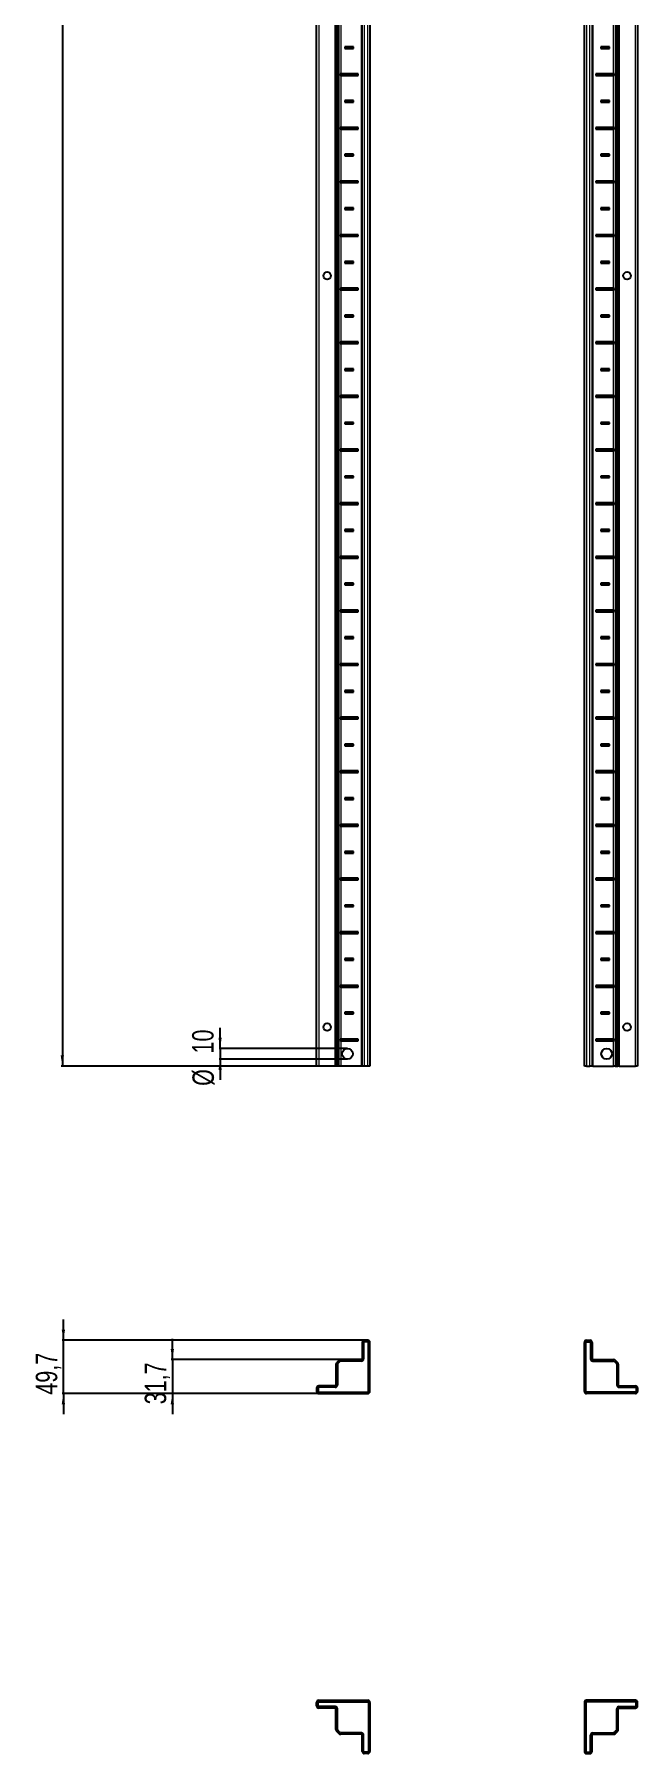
# Model space of a CAD drawing. Header units: millimetres. Extents: x -250 to 4725, y -1647 to 1577.
# Drawn here: x -250 to 312, y -1647 to -44 of the extents above; entities that cross this region are included whole.
import ezdxf

# ---------------------------------------------------------------- set-up
doc = ezdxf.new("R2010")
doc.units = ezdxf.units.MM
doc.layers.add('FORMAT', color=7, linetype='Continuous')
doc.styles.add('SLDTEXTSTYLE0', font='TXT', dxfattribs={"width": 0.75})
doc.dimstyles.new('SLDDIMSTYLE0', dxfattribs={"dimtxt": 20, "dimasz": 10, "dimexe": 0, "dimexo": 0.0625, "dimgap": 5, "dimtad": 2, "dimdec": 1, "dimrnd": 1e-09, "dimzin": 12, "dimdsep": 46, "dimtxsty": 'SLDTEXTSTYLE0', "dimsah": 1, "dimcen": 0.09, "dimadec": 0, "dimazin": 3, "dimtfac": 1, "dimtofl": 0, "dimtmove": 0, "dimatfit": 3, "dimfxl": 0, "dimfrac": 2, "dimtolj": 1, "dimtzin": 12, "dimarcsym": 0})
doc.dimstyles.new('SLDDIMSTYLE1', dxfattribs={"dimtxt": 20, "dimasz": 10, "dimexe": 0, "dimexo": 0.0625, "dimgap": 5, "dimtad": 2, "dimdec": 1, "dimrnd": 1e-09, "dimzin": 12, "dimdsep": 46, "dimtxsty": 'SLDTEXTSTYLE0', "dimsah": 1, "dimcen": 0.09, "dimadec": 0, "dimazin": 3, "dimtfac": 1, "dimtmove": 0, "dimatfit": 0, "dimfxl": 0, "dimfrac": 2, "dimtolj": 1, "dimtzin": 12, "dimarcsym": 0})

# ---------------------------------------------------------------- blocks, each defined once
blk = doc.blocks.new('_D')
at = {"layer": 'FORMAT'}
for p, q in [((35.2, 1092.8), (-225.3, 1092.8)), ((-224.3, 1092.8), (-224.3, -1006.2)), ((35.2, -1006.2), (-225.3, -1006.2))]:
    blk.add_line(p, q, dxfattribs=at)
for points in [[(-224.3, 1092.8), (-225.9, 1082.8), (-222.8, 1082.8)], [(-224.3, -1006.2), (-222.8, -996.2), (-225.9, -996.2)]]:
    blk.add_solid(points, dxfattribs=at)
at = {"layer": 'FORMAT', "insert": (-250.1, 13.7), "char_height": 20, "attachment_point": 1, "rotation": 90, "style": 'SLDTEXTSTYLE0'}
blk.add_mtext('2099', dxfattribs=at)
blk = doc.blocks.new('_D_3')
at = {"layer": 'FORMAT'}
for p, q in [((-77.2, -989.7), (-77.2, -970.5)), ((41.6, -989.7), (-78.2, -989.7)), ((-77.2, -989.7), (-77.2, -999.7)), ((41.6, -999.7), (-78.2, -999.7)), ((-77.2, -999.7), (-77.2, -1019))]:
    blk.add_line(p, q, dxfattribs=at)
for points in [[(-77.2, -989.7), (-75.7, -979.7), (-78.7, -979.7)], [(-77.2, -999.7), (-78.7, -1009.7), (-75.7, -1009.7)]]:
    blk.add_solid(points, dxfattribs=at)
at = {"layer": 'FORMAT', "char_height": 20, "attachment_point": 1, "rotation": 90, "style": 'SLDTEXTSTYLE0'}
for s, insert in [('10', (-103.3, -994.4)), ('%%c', (-103, -1024.6))]:
    blk.add_mtext(s, dxfattribs=dict(at, insert=insert))
blk = doc.blocks.new('_D_5')
at = {"layer": 'FORMAT'}
for p, q in [((-223.4, -1261.8), (-223.4, -1242.5)), ((57.3, -1261.8), (-224.4, -1261.8)), ((-223.4, -1311.5), (-223.4, -1261.8)), ((14.8, -1311.5), (-224.4, -1311.5)), ((-223.4, -1311.5), (-223.4, -1330.7))]:
    blk.add_line(p, q, dxfattribs=at)
for points in [[(-223.4, -1261.8), (-221.8, -1251.8), (-224.9, -1251.8)], [(-223.4, -1311.5), (-224.9, -1321.5), (-221.8, -1321.5)]]:
    blk.add_solid(points, dxfattribs=at)
at = {"layer": 'FORMAT', "insert": (-249.1, -1312.5), "char_height": 20, "attachment_point": 1, "rotation": 90, "style": 'SLDTEXTSTYLE0'}
blk.add_mtext('49,7', dxfattribs=at)
blk = doc.blocks.new('_D_6')
at = {"layer": 'FORMAT'}
for p, q in [((-121.7, -1279.8), (-121.7, -1260.5)), ((35.2, -1279.8), (-122.7, -1279.8)), ((-121.7, -1279.8), (-121.7, -1311.5)), ((14.8, -1311.5), (-122.7, -1311.5)), ((-121.7, -1311.5), (-121.7, -1330.7))]:
    blk.add_line(p, q, dxfattribs=at)
for points in [[(-121.7, -1279.8), (-120.2, -1269.8), (-123.3, -1269.8)], [(-121.7, -1311.5), (-123.3, -1321.5), (-120.2, -1321.5)]]:
    blk.add_solid(points, dxfattribs=at)
at = {"layer": 'FORMAT', "insert": (-147.5, -1321.5), "char_height": 20, "attachment_point": 1, "rotation": 90, "style": 'SLDTEXTSTYLE0'}
blk.add_mtext('31,7', dxfattribs=at)

msp = doc.modelspace()

# ---------------------------------------------------------------- linework, layer by layer
at = {"color": 7, "linetype": 'Continuous', "lineweight": 25}
for p, q in [((12.79, -1006.24), (12.79, 1092.76)), ((30.79, -1006.24), (30.79, 1092.76)), ((32.58, -1006.24), (32.58, 1092.76)), ((32.62, -1006.24), (32.62, 1092.76)), ((55.29, -1006.24), (55.29, 1092.76)), ((62.49, 1092.76), (62.49, -1006.24)), ((262.49, -1006.24), (262.49, 1092.76)), ((269.69, 1092.76), (269.69, -1006.24)), ((292.36, 1092.76), (292.36, -1006.24)), ((292.4, 1092.76), (292.4, -1006.24)), ((294.19, 1092.76), (294.19, -1006.24)), ((312.19, 1092.76), (312.19, -1006.24)), ((47.14, -55.99), (39.14, -55.99)), ((39.14, -55.99), (39.14, -57.49)), ((39.89, -56.74), (39.14, -55.99)), ((39.89, -56.74), (39.14, -57.49)), ((39.14, -57.49), (47.14, -57.49)), ((46.39, -56.74), (39.89, -56.74)), ((46.39, -56.74), (47.14, -55.99)), ((46.39, -56.74), (47.14, -57.49)), ((47.14, -57.49), (47.14, -55.99)), ((285.84, -55.99), (277.84, -55.99)), ((277.84, -55.99), (277.84, -57.49)), ((278.59, -56.74), (277.84, -55.99)), ((278.59, -56.74), (277.84, -57.49)), ((277.84, -57.49), (285.84, -57.49)), ((278.59, -56.74), (285.09, -56.74)), ((285.09, -56.74), (285.84, -55.99)), ((285.09, -56.74), (285.84, -57.49)), ((285.84, -57.49), (285.84, -55.99)), ((34.75, -81.1), (34.75, -82.39)), ((35.39, -81.74), (34.75, -81.1)), ((35.39, -81.74), (34.75, -82.39)), ((51.64, -80.99), (35.24, -80.99)), ((35.24, -82.49), (51.64, -82.49)), ((50.89, -81.74), (35.39, -81.74)), ((50.89, -81.74), (51.64, -80.99)), ((50.89, -81.74), (51.64, -82.49)), ((51.64, -82.49), (51.64, -80.99)), ((289.74, -80.99), (273.34, -80.99)), ((273.34, -80.99), (273.34, -82.49)), ((274.09, -81.74), (273.34, -80.99)), ((274.09, -81.74), (273.34, -82.49)), ((273.34, -82.49), (289.74, -82.49)), ((274.09, -81.74), (289.59, -81.74)), ((289.59, -81.74), (290.23, -81.1)), ((289.59, -81.74), (290.23, -82.39)), ((290.23, -82.39), (290.23, -81.1)), ((47.14, -105.99), (39.14, -105.99)), ((39.14, -105.99), (39.14, -107.49)), ((39.89, -106.74), (39.14, -105.99)), ((39.89, -106.74), (39.14, -107.49)), ((39.14, -107.49), (47.14, -107.49)), ((46.39, -106.74), (39.89, -106.74)), ((46.39, -106.74), (47.14, -105.99)), ((46.39, -106.74), (47.14, -107.49)), ((47.14, -107.49), (47.14, -105.99)), ((285.84, -105.99), (277.84, -105.99)), ((277.84, -105.99), (277.84, -107.49)), ((278.59, -106.74), (277.84, -105.99)), ((278.59, -106.74), (277.84, -107.49)), ((277.84, -107.49), (285.84, -107.49)), ((278.59, -106.74), (285.09, -106.74)), ((285.09, -106.74), (285.84, -105.99)), ((285.09, -106.74), (285.84, -107.49)), ((285.84, -107.49), (285.84, -105.99)), ((34.75, -131.1), (34.75, -132.39)), ((35.39, -131.74), (34.75, -131.1)), ((35.39, -131.74), (34.75, -132.39)), ((51.64, -130.99), (35.24, -130.99)), ((35.24, -132.49), (51.64, -132.49)), ((50.89, -131.74), (35.39, -131.74)), ((50.89, -131.74), (51.64, -130.99)), ((50.89, -131.74), (51.64, -132.49)), ((51.64, -132.49), (51.64, -130.99)), ((289.74, -130.99), (273.34, -130.99)), ((273.34, -130.99), (273.34, -132.49)), ((274.09, -131.74), (273.34, -130.99)), ((274.09, -131.74), (273.34, -132.49)), ((273.34, -132.49), (289.74, -132.49)), ((274.09, -131.74), (289.59, -131.74)), ((289.59, -131.74), (290.23, -131.1)), ((289.59, -131.74), (290.23, -132.39)), ((290.23, -132.39), (290.23, -131.1)), ((47.14, -155.99), (39.14, -155.99)), ((39.14, -155.99), (39.14, -157.49)), ((39.89, -156.74), (39.14, -155.99)), ((39.89, -156.74), (39.14, -157.49)), ((39.14, -157.49), (47.14, -157.49)), ((46.39, -156.74), (39.89, -156.74)), ((46.39, -156.74), (47.14, -155.99)), ((46.39, -156.74), (47.14, -157.49)), ((47.14, -157.49), (47.14, -155.99)), ((285.84, -155.99), (277.84, -155.99)), ((277.84, -155.99), (277.84, -157.49)), ((278.59, -156.74), (277.84, -155.99)), ((278.59, -156.74), (277.84, -157.49)), ((277.84, -157.49), (285.84, -157.49)), ((278.59, -156.74), (285.09, -156.74)), ((285.09, -156.74), (285.84, -155.99)), ((285.09, -156.74), (285.84, -157.49)), ((285.84, -157.49), (285.84, -155.99)), ((34.75, -181.1), (34.75, -182.39)), ((35.39, -181.74), (34.75, -181.1)), ((35.39, -181.74), (34.75, -182.39)), ((51.64, -180.99), (35.24, -180.99)), ((35.24, -182.49), (51.64, -182.49)), ((50.89, -181.74), (35.39, -181.74)), ((50.89, -181.74), (51.64, -180.99)), ((50.89, -181.74), (51.64, -182.49)), ((51.64, -182.49), (51.64, -180.99)), ((289.74, -180.99), (273.34, -180.99)), ((273.34, -180.99), (273.34, -182.49)), ((274.09, -181.74), (273.34, -180.99)), ((274.09, -181.74), (273.34, -182.49)), ((273.34, -182.49), (289.74, -182.49)), ((274.09, -181.74), (289.59, -181.74)), ((289.59, -181.74), (290.23, -181.1)), ((289.59, -181.74), (290.23, -182.39)), ((290.23, -182.39), (290.23, -181.1)), ((47.14, -205.99), (39.14, -205.99)), ((39.14, -205.99), (39.14, -207.49)), ((39.89, -206.74), (39.14, -205.99)), ((39.89, -206.74), (39.14, -207.49)), ((39.14, -207.49), (47.14, -207.49)), ((46.39, -206.74), (39.89, -206.74)), ((46.39, -206.74), (47.14, -205.99)), ((46.39, -206.74), (47.14, -207.49)), ((47.14, -207.49), (47.14, -205.99)), ((285.84, -205.99), (277.84, -205.99)), ((277.84, -205.99), (277.84, -207.49)), ((278.59, -206.74), (277.84, -205.99)), ((278.59, -206.74), (277.84, -207.49)), ((277.84, -207.49), (285.84, -207.49)), ((278.59, -206.74), (285.09, -206.74)), ((285.09, -206.74), (285.84, -205.99)), ((285.09, -206.74), (285.84, -207.49)), ((285.84, -207.49), (285.84, -205.99)), ((34.75, -231.1), (34.75, -232.39)), ((35.39, -231.74), (34.75, -231.1)), ((35.39, -231.74), (34.75, -232.39)), ((51.64, -230.99), (35.24, -230.99)), ((35.24, -232.49), (51.64, -232.49)), ((50.89, -231.74), (35.39, -231.74)), ((50.89, -231.74), (51.64, -230.99)), ((50.89, -231.74), (51.64, -232.49)), ((51.64, -232.49), (51.64, -230.99)), ((289.74, -230.99), (273.34, -230.99)), ((273.34, -230.99), (273.34, -232.49)), ((274.09, -231.74), (273.34, -230.99)), ((274.09, -231.74), (273.34, -232.49)), ((273.34, -232.49), (289.74, -232.49)), ((274.09, -231.74), (289.59, -231.74)), ((289.59, -231.74), (290.23, -231.1)), ((289.59, -231.74), (290.23, -232.39)), ((290.23, -232.39), (290.23, -231.1)), ((47.14, -255.99), (39.14, -255.99)), ((39.14, -255.99), (39.14, -257.49)), ((39.89, -256.74), (39.14, -255.99)), ((46.39, -256.74), (47.14, -255.99)), ((47.14, -257.49), (47.14, -255.99)), ((285.84, -255.99), (277.84, -255.99)), ((277.84, -255.99), (277.84, -257.49)), ((278.59, -256.74), (277.84, -255.99)), ((285.09, -256.74), (285.84, -255.99)), ((285.84, -257.49), (285.84, -255.99)), ((39.89, -256.74), (39.14, -257.49)), ((39.14, -257.49), (47.14, -257.49)), ((46.39, -256.74), (39.89, -256.74)), ((46.39, -256.74), (47.14, -257.49)), ((278.59, -256.74), (277.84, -257.49)), ((277.84, -257.49), (285.84, -257.49)), ((278.59, -256.74), (285.09, -256.74)), ((285.09, -256.74), (285.84, -257.49)), ((34.75, -281.1), (34.75, -282.39)), ((35.39, -281.74), (34.75, -281.1)), ((35.39, -281.74), (34.75, -282.39)), ((51.64, -280.99), (35.24, -280.99)), ((35.24, -282.49), (51.64, -282.49)), ((50.89, -281.74), (35.39, -281.74)), ((50.89, -281.74), (51.64, -280.99)), ((50.89, -281.74), (51.64, -282.49)), ((51.64, -282.49), (51.64, -280.99)), ((289.74, -280.99), (273.34, -280.99)), ((273.34, -280.99), (273.34, -282.49)), ((274.09, -281.74), (273.34, -280.99)), ((274.09, -281.74), (273.34, -282.49)), ((273.34, -282.49), (289.74, -282.49)), ((274.09, -281.74), (289.59, -281.74)), ((289.59, -281.74), (290.23, -281.1)), ((289.59, -281.74), (290.23, -282.39)), ((290.23, -282.39), (290.23, -281.1)), ((47.14, -305.99), (39.14, -305.99)), ((39.14, -305.99), (39.14, -307.49)), ((39.89, -306.74), (39.14, -305.99)), ((39.89, -306.74), (39.14, -307.49)), ((39.14, -307.49), (47.14, -307.49)), ((46.39, -306.74), (39.89, -306.74)), ((46.39, -306.74), (47.14, -305.99)), ((46.39, -306.74), (47.14, -307.49)), ((47.14, -307.49), (47.14, -305.99)), ((285.84, -305.99), (277.84, -305.99)), ((277.84, -305.99), (277.84, -307.49)), ((278.59, -306.74), (277.84, -305.99)), ((278.59, -306.74), (277.84, -307.49)), ((277.84, -307.49), (285.84, -307.49)), ((278.59, -306.74), (285.09, -306.74)), ((285.09, -306.74), (285.84, -305.99)), ((285.09, -306.74), (285.84, -307.49)), ((285.84, -307.49), (285.84, -305.99)), ((34.75, -331.1), (34.75, -332.39)), ((35.39, -331.74), (34.75, -331.1)), ((35.39, -331.74), (34.75, -332.39)), ((51.64, -330.99), (35.24, -330.99)), ((35.24, -332.49), (51.64, -332.49)), ((50.89, -331.74), (35.39, -331.74)), ((50.89, -331.74), (51.64, -330.99)), ((50.89, -331.74), (51.64, -332.49)), ((51.64, -332.49), (51.64, -330.99)), ((289.74, -330.99), (273.34, -330.99)), ((273.34, -330.99), (273.34, -332.49)), ((274.09, -331.74), (273.34, -330.99)), ((274.09, -331.74), (273.34, -332.49)), ((273.34, -332.49), (289.74, -332.49)), ((274.09, -331.74), (289.59, -331.74)), ((289.59, -331.74), (290.23, -331.1)), ((289.59, -331.74), (290.23, -332.39)), ((290.23, -332.39), (290.23, -331.1)), ((47.14, -355.99), (39.14, -355.99)), ((39.14, -355.99), (39.14, -357.49)), ((39.89, -356.74), (39.14, -355.99)), ((39.89, -356.74), (39.14, -357.49)), ((39.14, -357.49), (47.14, -357.49)), ((46.39, -356.74), (39.89, -356.74)), ((46.39, -356.74), (47.14, -355.99)), ((46.39, -356.74), (47.14, -357.49)), ((47.14, -357.49), (47.14, -355.99)), ((285.84, -355.99), (277.84, -355.99)), ((277.84, -355.99), (277.84, -357.49)), ((278.59, -356.74), (277.84, -355.99)), ((278.59, -356.74), (277.84, -357.49)), ((277.84, -357.49), (285.84, -357.49)), ((278.59, -356.74), (285.09, -356.74)), ((285.09, -356.74), (285.84, -355.99)), ((285.09, -356.74), (285.84, -357.49)), ((285.84, -357.49), (285.84, -355.99)), ((34.75, -381.1), (34.75, -382.39)), ((35.39, -381.74), (34.75, -381.1)), ((35.39, -381.74), (34.75, -382.39)), ((51.64, -380.99), (35.24, -380.99)), ((35.24, -382.49), (51.64, -382.49)), ((50.89, -381.74), (35.39, -381.74)), ((50.89, -381.74), (51.64, -380.99)), ((50.89, -381.74), (51.64, -382.49)), ((51.64, -382.49), (51.64, -380.99)), ((289.74, -380.99), (273.34, -380.99)), ((273.34, -380.99), (273.34, -382.49)), ((274.09, -381.74), (273.34, -380.99)), ((274.09, -381.74), (273.34, -382.49)), ((273.34, -382.49), (289.74, -382.49)), ((274.09, -381.74), (289.59, -381.74)), ((289.59, -381.74), (290.23, -381.1)), ((289.59, -381.74), (290.23, -382.39)), ((290.23, -382.39), (290.23, -381.1)), ((47.14, -405.99), (39.14, -405.99)), ((39.14, -405.99), (39.14, -407.49)), ((39.89, -406.74), (39.14, -405.99)), ((39.89, -406.74), (39.14, -407.49)), ((39.14, -407.49), (47.14, -407.49)), ((46.39, -406.74), (39.89, -406.74)), ((46.39, -406.74), (47.14, -405.99)), ((46.39, -406.74), (47.14, -407.49)), ((47.14, -407.49), (47.14, -405.99)), ((285.84, -405.99), (277.84, -405.99)), ((277.84, -405.99), (277.84, -407.49)), ((278.59, -406.74), (277.84, -405.99)), ((278.59, -406.74), (277.84, -407.49)), ((277.84, -407.49), (285.84, -407.49)), ((278.59, -406.74), (285.09, -406.74)), ((285.09, -406.74), (285.84, -405.99)), ((285.09, -406.74), (285.84, -407.49)), ((285.84, -407.49), (285.84, -405.99)), ((34.75, -431.1), (34.75, -432.39)), ((35.39, -431.74), (34.75, -431.1)), ((35.39, -431.74), (34.75, -432.39)), ((51.64, -430.99), (35.24, -430.99)), ((35.24, -432.49), (51.64, -432.49)), ((50.89, -431.74), (35.39, -431.74)), ((50.89, -431.74), (51.64, -430.99)), ((50.89, -431.74), (51.64, -432.49)), ((51.64, -432.49), (51.64, -430.99)), ((289.74, -430.99), (273.34, -430.99)), ((273.34, -430.99), (273.34, -432.49)), ((274.09, -431.74), (273.34, -430.99)), ((274.09, -431.74), (273.34, -432.49)), ((273.34, -432.49), (289.74, -432.49)), ((274.09, -431.74), (289.59, -431.74)), ((289.59, -431.74), (290.23, -431.1)), ((289.59, -431.74), (290.23, -432.39)), ((290.23, -432.39), (290.23, -431.1)), ((47.14, -455.99), (39.14, -455.99)), ((39.14, -455.99), (39.14, -457.49)), ((39.89, -456.74), (39.14, -455.99)), ((39.89, -456.74), (39.14, -457.49)), ((39.14, -457.49), (47.14, -457.49)), ((46.39, -456.74), (39.89, -456.74)), ((46.39, -456.74), (47.14, -455.99)), ((46.39, -456.74), (47.14, -457.49)), ((47.14, -457.49), (47.14, -455.99)), ((285.84, -455.99), (277.84, -455.99)), ((277.84, -455.99), (277.84, -457.49)), ((278.59, -456.74), (277.84, -455.99)), ((278.59, -456.74), (277.84, -457.49)), ((277.84, -457.49), (285.84, -457.49)), ((278.59, -456.74), (285.09, -456.74)), ((285.09, -456.74), (285.84, -455.99)), ((285.09, -456.74), (285.84, -457.49)), ((285.84, -457.49), (285.84, -455.99)), ((34.75, -481.1), (34.75, -482.39)), ((35.39, -481.74), (34.75, -481.1)), ((35.39, -481.74), (34.75, -482.39)), ((51.64, -480.99), (35.24, -480.99)), ((35.24, -482.49), (51.64, -482.49)), ((50.89, -481.74), (35.39, -481.74)), ((50.89, -481.74), (51.64, -480.99)), ((50.89, -481.74), (51.64, -482.49)), ((51.64, -482.49), (51.64, -480.99)), ((289.74, -480.99), (273.34, -480.99)), ((273.34, -480.99), (273.34, -482.49)), ((274.09, -481.74), (273.34, -480.99)), ((274.09, -481.74), (273.34, -482.49)), ((273.34, -482.49), (289.74, -482.49)), ((274.09, -481.74), (289.59, -481.74)), ((289.59, -481.74), (290.23, -481.1)), ((289.59, -481.74), (290.23, -482.39)), ((290.23, -482.39), (290.23, -481.1)), ((47.14, -505.99), (39.14, -505.99)), ((39.14, -505.99), (39.14, -507.49)), ((39.89, -506.74), (39.14, -505.99)), ((39.89, -506.74), (39.14, -507.49)), ((39.14, -507.49), (47.14, -507.49)), ((46.39, -506.74), (39.89, -506.74)), ((46.39, -506.74), (47.14, -505.99)), ((46.39, -506.74), (47.14, -507.49)), ((47.14, -507.49), (47.14, -505.99)), ((285.84, -505.99), (277.84, -505.99)), ((277.84, -505.99), (277.84, -507.49)), ((278.59, -506.74), (277.84, -505.99)), ((278.59, -506.74), (277.84, -507.49)), ((277.84, -507.49), (285.84, -507.49)), ((278.59, -506.74), (285.09, -506.74)), ((285.09, -506.74), (285.84, -505.99)), ((285.09, -506.74), (285.84, -507.49)), ((285.84, -507.49), (285.84, -505.99)), ((34.75, -531.1), (34.75, -532.39)), ((35.39, -531.74), (34.75, -531.1)), ((35.39, -531.74), (34.75, -532.39)), ((51.64, -530.99), (35.24, -530.99)), ((35.24, -532.49), (51.64, -532.49)), ((50.89, -531.74), (35.39, -531.74)), ((50.89, -531.74), (51.64, -530.99)), ((50.89, -531.74), (51.64, -532.49)), ((51.64, -532.49), (51.64, -530.99)), ((289.74, -530.99), (273.34, -530.99)), ((273.34, -530.99), (273.34, -532.49)), ((274.09, -531.74), (273.34, -530.99)), ((274.09, -531.74), (273.34, -532.49)), ((273.34, -532.49), (289.74, -532.49)), ((274.09, -531.74), (289.59, -531.74)), ((289.59, -531.74), (290.23, -531.1)), ((289.59, -531.74), (290.23, -532.39)), ((290.23, -532.39), (290.23, -531.1)), ((47.14, -555.99), (39.14, -555.99)), ((39.14, -555.99), (39.14, -557.49)), ((39.89, -556.74), (39.14, -555.99)), ((39.89, -556.74), (39.14, -557.49)), ((39.14, -557.49), (47.14, -557.49)), ((46.39, -556.74), (39.89, -556.74)), ((46.39, -556.74), (47.14, -555.99)), ((46.39, -556.74), (47.14, -557.49)), ((47.14, -557.49), (47.14, -555.99)), ((285.84, -555.99), (277.84, -555.99)), ((277.84, -555.99), (277.84, -557.49)), ((278.59, -556.74), (277.84, -555.99)), ((278.59, -556.74), (277.84, -557.49)), ((277.84, -557.49), (285.84, -557.49)), ((278.59, -556.74), (285.09, -556.74)), ((285.09, -556.74), (285.84, -555.99)), ((285.09, -556.74), (285.84, -557.49)), ((285.84, -557.49), (285.84, -555.99)), ((34.75, -581.1), (34.75, -582.39)), ((35.39, -581.74), (34.75, -581.1)), ((35.39, -581.74), (34.75, -582.39)), ((51.64, -580.99), (35.24, -580.99)), ((35.24, -582.49), (51.64, -582.49)), ((50.89, -581.74), (35.39, -581.74)), ((50.89, -581.74), (51.64, -580.99)), ((50.89, -581.74), (51.64, -582.49)), ((51.64, -582.49), (51.64, -580.99)), ((289.74, -580.99), (273.34, -580.99)), ((273.34, -580.99), (273.34, -582.49)), ((274.09, -581.74), (273.34, -580.99)), ((274.09, -581.74), (273.34, -582.49)), ((273.34, -582.49), (289.74, -582.49)), ((274.09, -581.74), (289.59, -581.74)), ((289.59, -581.74), (290.23, -581.1)), ((289.59, -581.74), (290.23, -582.39)), ((290.23, -582.39), (290.23, -581.1)), ((47.14, -605.99), (39.14, -605.99)), ((39.14, -605.99), (39.14, -607.49)), ((39.89, -606.74), (39.14, -605.99)), ((39.89, -606.74), (39.14, -607.49)), ((39.14, -607.49), (47.14, -607.49)), ((46.39, -606.74), (39.89, -606.74)), ((46.39, -606.74), (47.14, -605.99)), ((46.39, -606.74), (47.14, -607.49)), ((47.14, -607.49), (47.14, -605.99)), ((285.84, -605.99), (277.84, -605.99)), ((277.84, -605.99), (277.84, -607.49)), ((278.59, -606.74), (277.84, -605.99)), ((278.59, -606.74), (277.84, -607.49)), ((277.84, -607.49), (285.84, -607.49)), ((278.59, -606.74), (285.09, -606.74)), ((285.09, -606.74), (285.84, -605.99)), ((285.09, -606.74), (285.84, -607.49)), ((285.84, -607.49), (285.84, -605.99)), ((34.75, -631.1), (34.75, -632.39)), ((35.39, -631.74), (34.75, -631.1)), ((35.39, -631.74), (34.75, -632.39)), ((51.64, -630.99), (35.24, -630.99)), ((35.24, -632.49), (51.64, -632.49)), ((50.89, -631.74), (35.39, -631.74)), ((50.89, -631.74), (51.64, -630.99)), ((50.89, -631.74), (51.64, -632.49)), ((51.64, -632.49), (51.64, -630.99)), ((289.74, -630.99), (273.34, -630.99)), ((273.34, -630.99), (273.34, -632.49)), ((274.09, -631.74), (273.34, -630.99)), ((274.09, -631.74), (273.34, -632.49)), ((273.34, -632.49), (289.74, -632.49)), ((274.09, -631.74), (289.59, -631.74)), ((289.59, -631.74), (290.23, -631.1)), ((289.59, -631.74), (290.23, -632.39)), ((290.23, -632.39), (290.23, -631.1)), ((47.14, -655.99), (39.14, -655.99)), ((39.14, -655.99), (39.14, -657.49)), ((39.89, -656.74), (39.14, -655.99)), ((39.89, -656.74), (39.14, -657.49)), ((46.39, -656.74), (39.89, -656.74)), ((46.39, -656.74), (47.14, -655.99)), ((46.39, -656.74), (47.14, -657.49)), ((47.14, -657.49), (47.14, -655.99)), ((285.84, -655.99), (277.84, -655.99)), ((277.84, -655.99), (277.84, -657.49)), ((278.59, -656.74), (277.84, -655.99)), ((278.59, -656.74), (277.84, -657.49)), ((278.59, -656.74), (285.09, -656.74)), ((285.09, -656.74), (285.84, -655.99)), ((285.09, -656.74), (285.84, -657.49)), ((285.84, -657.49), (285.84, -655.99)), ((39.14, -657.49), (47.14, -657.49)), ((277.84, -657.49), (285.84, -657.49)), ((34.75, -681.1), (34.75, -682.39)), ((35.39, -681.74), (34.75, -681.1)), ((35.39, -681.74), (34.75, -682.39)), ((51.64, -680.99), (35.24, -680.99)), ((35.24, -682.49), (51.64, -682.49)), ((50.89, -681.74), (35.39, -681.74)), ((50.89, -681.74), (51.64, -680.99)), ((50.89, -681.74), (51.64, -682.49)), ((51.64, -682.49), (51.64, -680.99)), ((289.74, -680.99), (273.34, -680.99)), ((273.34, -680.99), (273.34, -682.49)), ((274.09, -681.74), (273.34, -680.99)), ((274.09, -681.74), (273.34, -682.49)), ((273.34, -682.49), (289.74, -682.49)), ((274.09, -681.74), (289.59, -681.74)), ((289.59, -681.74), (290.23, -681.1)), ((289.59, -681.74), (290.23, -682.39)), ((290.23, -682.39), (290.23, -681.1)), ((47.14, -705.99), (39.14, -705.99)), ((39.14, -705.99), (39.14, -707.49)), ((39.89, -706.74), (39.14, -705.99)), ((39.89, -706.74), (39.14, -707.49)), ((39.14, -707.49), (47.14, -707.49)), ((46.39, -706.74), (39.89, -706.74)), ((46.39, -706.74), (47.14, -705.99)), ((46.39, -706.74), (47.14, -707.49)), ((47.14, -707.49), (47.14, -705.99)), ((285.84, -705.99), (277.84, -705.99)), ((277.84, -705.99), (277.84, -707.49)), ((278.59, -706.74), (277.84, -705.99)), ((278.59, -706.74), (277.84, -707.49)), ((277.84, -707.49), (285.84, -707.49)), ((278.59, -706.74), (285.09, -706.74)), ((285.09, -706.74), (285.84, -705.99)), ((285.09, -706.74), (285.84, -707.49)), ((285.84, -707.49), (285.84, -705.99)), ((34.75, -731.1), (34.75, -732.39)), ((35.39, -731.74), (34.75, -731.1)), ((35.39, -731.74), (34.75, -732.39)), ((51.64, -730.99), (35.24, -730.99)), ((35.24, -732.49), (51.64, -732.49)), ((50.89, -731.74), (35.39, -731.74)), ((50.89, -731.74), (51.64, -730.99)), ((50.89, -731.74), (51.64, -732.49)), ((51.64, -732.49), (51.64, -730.99)), ((289.74, -730.99), (273.34, -730.99)), ((273.34, -730.99), (273.34, -732.49)), ((274.09, -731.74), (273.34, -730.99)), ((274.09, -731.74), (273.34, -732.49)), ((273.34, -732.49), (289.74, -732.49)), ((274.09, -731.74), (289.59, -731.74)), ((289.59, -731.74), (290.23, -731.1)), ((289.59, -731.74), (290.23, -732.39)), ((290.23, -732.39), (290.23, -731.1)), ((47.14, -755.99), (39.14, -755.99)), ((39.14, -755.99), (39.14, -757.49)), ((39.89, -756.74), (39.14, -755.99)), ((39.89, -756.74), (39.14, -757.49)), ((39.14, -757.49), (47.14, -757.49)), ((46.39, -756.74), (39.89, -756.74)), ((46.39, -756.74), (47.14, -755.99)), ((46.39, -756.74), (47.14, -757.49)), ((47.14, -757.49), (47.14, -755.99)), ((285.84, -755.99), (277.84, -755.99)), ((277.84, -755.99), (277.84, -757.49)), ((278.59, -756.74), (277.84, -755.99)), ((278.59, -756.74), (277.84, -757.49)), ((277.84, -757.49), (285.84, -757.49)), ((278.59, -756.74), (285.09, -756.74)), ((285.09, -756.74), (285.84, -755.99)), ((285.09, -756.74), (285.84, -757.49)), ((285.84, -757.49), (285.84, -755.99)), ((34.75, -781.1), (34.75, -782.39)), ((35.39, -781.74), (34.75, -781.1)), ((35.39, -781.74), (34.75, -782.39)), ((51.64, -780.99), (35.24, -780.99)), ((35.24, -782.49), (51.64, -782.49)), ((50.89, -781.74), (35.39, -781.74)), ((50.89, -781.74), (51.64, -780.99)), ((50.89, -781.74), (51.64, -782.49)), ((51.64, -782.49), (51.64, -780.99)), ((289.74, -780.99), (273.34, -780.99)), ((273.34, -780.99), (273.34, -782.49)), ((274.09, -781.74), (273.34, -780.99)), ((274.09, -781.74), (273.34, -782.49)), ((273.34, -782.49), (289.74, -782.49)), ((274.09, -781.74), (289.59, -781.74)), ((289.59, -781.74), (290.23, -781.1)), ((289.59, -781.74), (290.23, -782.39)), ((290.23, -782.39), (290.23, -781.1)), ((47.14, -805.99), (39.14, -805.99)), ((39.14, -805.99), (39.14, -807.49)), ((39.89, -806.74), (39.14, -805.99)), ((39.89, -806.74), (39.14, -807.49)), ((39.14, -807.49), (47.14, -807.49)), ((46.39, -806.74), (39.89, -806.74)), ((46.39, -806.74), (47.14, -805.99)), ((46.39, -806.74), (47.14, -807.49)), ((47.14, -807.49), (47.14, -805.99)), ((285.84, -805.99), (277.84, -805.99)), ((277.84, -805.99), (277.84, -807.49)), ((278.59, -806.74), (277.84, -805.99)), ((278.59, -806.74), (277.84, -807.49)), ((277.84, -807.49), (285.84, -807.49)), ((278.59, -806.74), (285.09, -806.74)), ((285.09, -806.74), (285.84, -805.99)), ((285.09, -806.74), (285.84, -807.49)), ((285.84, -807.49), (285.84, -805.99)), ((34.75, -831.1), (34.75, -832.39)), ((35.39, -831.74), (34.75, -831.1)), ((35.39, -831.74), (34.75, -832.39)), ((51.64, -830.99), (35.24, -830.99)), ((35.24, -832.49), (51.64, -832.49)), ((50.89, -831.74), (35.39, -831.74)), ((50.89, -831.74), (51.64, -830.99)), ((50.89, -831.74), (51.64, -832.49)), ((51.64, -832.49), (51.64, -830.99)), ((289.74, -830.99), (273.34, -830.99)), ((273.34, -830.99), (273.34, -832.49)), ((274.09, -831.74), (273.34, -830.99)), ((274.09, -831.74), (273.34, -832.49)), ((273.34, -832.49), (289.74, -832.49)), ((274.09, -831.74), (289.59, -831.74)), ((289.59, -831.74), (290.23, -831.1)), ((289.59, -831.74), (290.23, -832.39)), ((290.23, -832.39), (290.23, -831.1)), ((47.14, -855.99), (39.14, -855.99)), ((39.14, -855.99), (39.14, -857.49)), ((39.89, -856.74), (39.14, -855.99)), ((39.89, -856.74), (39.14, -857.49)), ((39.14, -857.49), (47.14, -857.49)), ((46.39, -856.74), (39.89, -856.74)), ((46.39, -856.74), (47.14, -855.99)), ((46.39, -856.74), (47.14, -857.49)), ((47.14, -857.49), (47.14, -855.99)), ((285.84, -855.99), (277.84, -855.99)), ((277.84, -855.99), (277.84, -857.49)), ((278.59, -856.74), (277.84, -855.99)), ((278.59, -856.74), (277.84, -857.49)), ((277.84, -857.49), (285.84, -857.49)), ((278.59, -856.74), (285.09, -856.74)), ((285.09, -856.74), (285.84, -855.99)), ((285.09, -856.74), (285.84, -857.49)), ((285.84, -857.49), (285.84, -855.99)), ((34.75, -881.1), (34.75, -882.39)), ((35.39, -881.74), (34.75, -881.1)), ((51.64, -880.99), (35.24, -880.99)), ((50.89, -881.74), (51.64, -880.99)), ((51.64, -882.49), (51.64, -880.99)), ((289.74, -880.99), (273.34, -880.99)), ((273.34, -880.99), (273.34, -882.49)), ((274.09, -881.74), (273.34, -880.99)), ((289.59, -881.74), (290.23, -881.1)), ((290.23, -882.39), (290.23, -881.1)), ((35.39, -881.74), (34.75, -882.39)), ((35.24, -882.49), (51.64, -882.49)), ((50.89, -881.74), (35.39, -881.74)), ((50.89, -881.74), (51.64, -882.49)), ((274.09, -881.74), (273.34, -882.49)), ((273.34, -882.49), (289.74, -882.49)), ((274.09, -881.74), (289.59, -881.74)), ((289.59, -881.74), (290.23, -882.39)), ((39.89, -906.74), (39.14, -905.99)), ((39.14, -905.99), (39.14, -907.49)), ((47.14, -905.99), (39.14, -905.99)), ((39.89, -906.74), (39.14, -907.49)), ((39.14, -907.49), (47.14, -907.49)), ((46.39, -906.74), (39.89, -906.74)), ((46.39, -906.74), (47.14, -905.99)), ((46.39, -906.74), (47.14, -907.49)), ((47.14, -907.49), (47.14, -905.99)), ((277.84, -905.99), (277.84, -907.49)), ((285.84, -905.99), (277.84, -905.99)), ((278.59, -906.74), (277.84, -905.99)), ((278.59, -906.74), (277.84, -907.49)), ((277.84, -907.49), (285.84, -907.49)), ((278.59, -906.74), (285.09, -906.74)), ((285.09, -906.74), (285.84, -905.99)), ((285.09, -906.74), (285.84, -907.49)), ((285.84, -907.49), (285.84, -905.99)), ((35.39, -931.74), (34.75, -931.1)), ((34.75, -931.1), (34.75, -932.39)), ((35.39, -931.74), (34.75, -932.39)), ((51.64, -930.99), (35.24, -930.99)), ((35.24, -932.49), (51.64, -932.49)), ((50.89, -931.74), (35.39, -931.74)), ((50.89, -931.74), (51.64, -930.99)), ((50.89, -931.74), (51.64, -932.49)), ((51.64, -932.49), (51.64, -930.99)), ((289.74, -930.99), (273.34, -930.99)), ((273.34, -930.99), (273.34, -932.49)), ((274.09, -931.74), (273.34, -930.99)), ((274.09, -931.74), (273.34, -932.49)), ((273.34, -932.49), (289.74, -932.49)), ((274.09, -931.74), (289.59, -931.74)), ((289.59, -931.74), (290.23, -931.1)), ((289.59, -931.74), (290.23, -932.39)), ((290.23, -932.39), (290.23, -931.1)), ((39.89, -956.74), (39.14, -955.99)), ((47.14, -955.99), (39.14, -955.99)), ((39.14, -955.99), (39.14, -957.49)), ((39.89, -956.74), (39.14, -957.49)), ((39.14, -957.49), (47.14, -957.49)), ((46.39, -956.74), (39.89, -956.74)), ((46.39, -956.74), (47.14, -955.99)), ((46.39, -956.74), (47.14, -957.49)), ((47.14, -957.49), (47.14, -955.99)), ((277.84, -955.99), (277.84, -957.49)), ((285.84, -955.99), (277.84, -955.99)), ((278.59, -956.74), (277.84, -955.99)), ((278.59, -956.74), (277.84, -957.49)), ((277.84, -957.49), (285.84, -957.49)), ((278.59, -956.74), (285.09, -956.74)), ((285.09, -956.74), (285.84, -955.99)), ((285.09, -956.74), (285.84, -957.49)), ((285.84, -957.49), (285.84, -955.99)), ((35.39, -981.74), (34.75, -981.1)), ((34.75, -981.1), (34.75, -982.39)), ((35.39, -981.74), (34.75, -982.39)), ((51.64, -980.99), (35.24, -980.99)), ((35.24, -982.49), (51.64, -982.49)), ((50.89, -981.74), (35.39, -981.74)), ((50.89, -981.74), (51.64, -980.99)), ((50.89, -981.74), (51.64, -982.49)), ((51.64, -982.49), (51.64, -980.99)), ((289.74, -980.99), (273.34, -980.99)), ((273.34, -980.99), (273.34, -982.49)), ((274.09, -981.74), (273.34, -980.99)), ((274.09, -981.74), (273.34, -982.49)), ((273.34, -982.49), (289.74, -982.49)), ((274.09, -981.74), (289.59, -981.74)), ((289.59, -981.74), (290.23, -981.1)), ((289.59, -981.74), (290.23, -982.39)), ((290.23, -982.39), (290.23, -981.1)), ((14.79, -1006.24), (12.79, -1006.24)), ((30.14, -1006.24), (14.79, -1006.24)), ((30.79, -1006.24), (30.14, -1006.24)), ((31.38, -1006.24), (30.79, -1006.24)), ((32.58, -1006.24), (31.38, -1006.24)), ((32.62, -1006.24), (32.58, -1006.24)), ((33.82, -1006.24), (32.62, -1006.24)), ((35.24, -1006.24), (33.82, -1006.24)), ((54.64, -1006.24), (35.24, -1006.24)), ((55.29, -1006.24), (54.64, -1006.24)), ((57.29, -1006.24), (55.29, -1006.24)), ((60.49, -1006.24), (57.29, -1006.24)), ((62.49, -1006.24), (60.49, -1006.24)), ((264.49, -1006.24), (262.49, -1006.24)), ((264.49, -1006.24), (267.69, -1006.24)), ((269.69, -1006.24), (267.69, -1006.24)), ((270.34, -1006.24), (269.69, -1006.24)), ((270.34, -1006.24), (289.74, -1006.24)), ((291.16, -1006.24), (289.74, -1006.24)), ((291.16, -1006.24), (292.36, -1006.24)), ((292.36, -1006.24), (292.4, -1006.24)), ((292.4, -1006.24), (293.6, -1006.24)), ((294.19, -1006.24), (293.6, -1006.24)), ((294.84, -1006.24), (294.19, -1006.24)), ((294.84, -1006.24), (310.19, -1006.24)), ((312.19, -1006.24), (310.19, -1006.24)), ((55.29, -1263.77), (55.29, -1279.12)), ((56.64, -1263.77), (56.64, -1279.12)), ((60.49, -1261.77), (57.29, -1261.77)), ((60.49, -1263.12), (57.29, -1263.12)), ((61.14, -1309.47), (61.14, -1263.77)), ((62.49, -1309.47), (62.49, -1263.77)), ((262.49, -1309.47), (262.49, -1263.77)), ((263.84, -1309.47), (263.84, -1263.77)), ((264.49, -1261.77), (267.69, -1261.77)), ((264.49, -1263.12), (267.69, -1263.12)), ((268.34, -1263.77), (268.34, -1279.12)), ((269.69, -1263.77), (269.69, -1279.12)), ((32.58, -1281.6), (31.38, -1282.8)), ((33.54, -1282.55), (32.58, -1281.6)), ((33.82, -1280.36), (32.62, -1281.56)), ((32.62, -1281.56), (33.57, -1282.52)), ((34.78, -1281.31), (33.57, -1282.52)), ((54.64, -1279.77), (35.24, -1279.77)), ((54.64, -1281.12), (35.24, -1281.12)), ((270.34, -1279.77), (289.74, -1279.77)), ((270.34, -1281.12), (289.74, -1281.12)), ((290.2, -1281.31), (291.41, -1282.52)), ((291.16, -1280.36), (292.36, -1281.56)), ((292.36, -1281.56), (291.41, -1282.52)), ((291.44, -1282.55), (292.4, -1281.6)), ((292.4, -1281.6), (293.6, -1282.8)), ((30.79, -1284.22), (30.79, -1303.62)), ((32.14, -1284.22), (32.14, -1303.62)), ((33.54, -1282.55), (32.33, -1283.76)), ((291.44, -1282.55), (292.65, -1283.76)), ((292.84, -1284.22), (292.84, -1303.62)), ((294.19, -1284.22), (294.19, -1303.62)), ((12.79, -1306.27), (12.79, -1309.47)), ((14.14, -1306.27), (14.14, -1309.47)), ((30.14, -1304.27), (14.79, -1304.27)), ((30.14, -1305.62), (14.79, -1305.62)), ((14.79, -1310.12), (60.49, -1310.12)), ((14.79, -1311.47), (60.49, -1311.47)), ((310.19, -1310.12), (264.49, -1310.12)), ((310.19, -1311.47), (264.49, -1311.47)), ((294.84, -1304.27), (310.19, -1304.27)), ((294.84, -1305.62), (310.19, -1305.62)), ((310.84, -1306.27), (310.84, -1309.47)), ((312.19, -1306.27), (312.19, -1309.47)), ((12.79, -1602.67), (12.79, -1599.47)), ((14.14, -1602.67), (14.14, -1599.47)), ((14.79, -1597.47), (60.49, -1597.47)), ((14.79, -1598.82), (60.49, -1598.82)), ((61.14, -1599.47), (61.14, -1645.17)), ((62.49, -1599.47), (62.49, -1645.17)), ((262.49, -1599.47), (262.49, -1645.17)), ((263.84, -1599.47), (263.84, -1645.17)), ((310.19, -1597.47), (264.49, -1597.47)), ((310.19, -1598.82), (264.49, -1598.82)), ((310.84, -1602.67), (310.84, -1599.47)), ((312.19, -1602.67), (312.19, -1599.47)), ((30.14, -1603.32), (14.79, -1603.32)), ((30.14, -1604.67), (14.79, -1604.67)), ((30.79, -1624.72), (30.79, -1605.32)), ((32.14, -1624.72), (32.14, -1605.32)), ((292.84, -1624.72), (292.84, -1605.32)), ((294.19, -1624.72), (294.19, -1605.32)), ((294.84, -1603.32), (310.19, -1603.32)), ((294.84, -1604.67), (310.19, -1604.67)), ((32.58, -1627.34), (31.38, -1626.14)), ((33.54, -1626.39), (32.33, -1625.18)), ((33.54, -1626.39), (32.58, -1627.34)), ((32.62, -1627.38), (33.57, -1626.42)), ((33.82, -1628.58), (32.62, -1627.38)), ((34.78, -1627.63), (33.57, -1626.42)), ((54.64, -1627.82), (35.24, -1627.82)), ((54.64, -1629.17), (35.24, -1629.17)), ((55.29, -1645.17), (55.29, -1629.82)), ((56.64, -1645.17), (56.64, -1629.82)), ((268.34, -1645.17), (268.34, -1629.82)), ((269.69, -1645.17), (269.69, -1629.82)), ((270.34, -1627.82), (289.74, -1627.82)), ((270.34, -1629.17), (289.74, -1629.17)), ((290.2, -1627.63), (291.41, -1626.42)), ((291.16, -1628.58), (292.36, -1627.38)), ((292.36, -1627.38), (291.41, -1626.42)), ((291.44, -1626.39), (292.65, -1625.18)), ((291.44, -1626.39), (292.4, -1627.34)), ((292.4, -1627.34), (293.6, -1626.14)), ((60.49, -1645.82), (57.29, -1645.82)), ((60.49, -1647.17), (57.29, -1647.17)), ((264.49, -1645.82), (267.69, -1645.82)), ((264.49, -1647.17), (267.69, -1647.17))]:
    msp.add_line(p, q, dxfattribs=at)
at = {"color": 8, "linetype": 'Continuous', "lineweight": 18}
for p, q in [((14.79, 1092.76), (14.79, -1006.24)), ((30.14, -1006.24), (30.14, 1092.76)), ((31.38, 1092.76), (31.38, -1006.24)), ((33.82, -1006.24), (33.82, 1092.76)), ((54.64, -1006.24), (54.64, 1092.76)), ((57.29, 1092.76), (57.29, -1006.24)), ((60.49, -1006.24), (60.49, 1092.76)), ((264.49, 1092.76), (264.49, -1006.24)), ((267.69, -1006.24), (267.69, 1092.76)), ((270.34, 1092.76), (270.34, -1006.24)), ((291.16, 1092.76), (291.16, -1006.24)), ((293.6, -1006.24), (293.6, 1092.76)), ((294.84, 1092.76), (294.84, -1006.24)), ((310.19, -1006.24), (310.19, 1092.76)), ((35.24, -32.49), (35.24, -80.99)), ((289.74, -80.99), (289.74, -32.49)), ((35.24, -82.49), (35.24, -130.99)), ((289.74, -130.99), (289.74, -82.49)), ((35.24, -132.49), (35.24, -180.99)), ((289.74, -180.99), (289.74, -132.49)), ((35.24, -182.49), (35.24, -230.99)), ((289.74, -230.99), (289.74, -182.49)), ((35.24, -232.49), (35.24, -280.99)), ((289.74, -280.99), (289.74, -232.49)), ((35.24, -282.49), (35.24, -330.99)), ((289.74, -330.99), (289.74, -282.49)), ((35.24, -332.49), (35.24, -380.99)), ((289.74, -380.99), (289.74, -332.49)), ((35.24, -382.49), (35.24, -430.99)), ((289.74, -430.99), (289.74, -382.49)), ((35.24, -432.49), (35.24, -480.99)), ((289.74, -480.99), (289.74, -432.49)), ((35.24, -482.49), (35.24, -530.99)), ((289.74, -530.99), (289.74, -482.49)), ((35.24, -532.49), (35.24, -580.99)), ((289.74, -580.99), (289.74, -532.49)), ((35.24, -582.49), (35.24, -630.99)), ((289.74, -630.99), (289.74, -582.49)), ((35.24, -632.49), (35.24, -680.99)), ((289.74, -680.99), (289.74, -632.49)), ((35.24, -682.49), (35.24, -730.99)), ((289.74, -730.99), (289.74, -682.49)), ((35.24, -732.49), (35.24, -780.99)), ((289.74, -780.99), (289.74, -732.49)), ((35.24, -782.49), (35.24, -830.99)), ((289.74, -830.99), (289.74, -782.49)), ((35.24, -832.49), (35.24, -880.99)), ((289.74, -880.99), (289.74, -832.49)), ((35.24, -882.49), (35.24, -930.99)), ((289.74, -930.99), (289.74, -882.49)), ((35.24, -932.49), (35.24, -980.99)), ((289.74, -980.99), (289.74, -932.49)), ((35.24, -982.49), (35.24, -1006.24)), ((289.74, -1006.24), (289.74, -982.49))]:
    msp.add_line(p, q, dxfattribs=at)
at = {"color": 7, "linetype": 'Continuous', "lineweight": 25}
for centre, radius in [((22.64, -269.24), 3.5), ((302.34, -269.24), 3.5), ((22.64, -969.74), 3.5), ((302.34, -969.74), 3.5), ((41.64, -994.74), 5), ((283.34, -994.74), 5)]:
    msp.add_circle(centre, radius, dxfattribs=at)
for centre, radius, start, end in [((57.29, -1263.77), 2, 90, 180), ((57.29, -1263.77), 0.65, 90, 180), ((60.49, -1263.77), 2, 0, 90), ((60.49, -1263.77), 0.65, 0, 90), ((264.49, -1263.77), 2, 90, 180), ((264.49, -1263.77), 0.65, 90, 180), ((267.69, -1263.77), 2, 0, 90), ((267.69, -1263.77), 0.65, 0, 90), ((35.24, -1281.77), 2, 90, 135), ((35.24, -1281.77), 0.65, 90, 135), ((54.64, -1279.12), 0.65, 270, 0), ((54.64, -1279.12), 2, 270, 0), ((270.34, -1279.12), 2, 180, 270), ((270.34, -1279.12), 0.65, 180, 270), ((289.74, -1281.77), 2, 45, 90), ((289.74, -1281.77), 0.65, 45, 90), ((32.79, -1284.22), 2, 135, 180), ((32.79, -1284.22), 0.65, 135, 180), ((292.19, -1284.22), 0.65, 0, 45), ((292.19, -1284.22), 2, 0, 45), ((14.79, -1306.27), 2, 90, 180), ((14.79, -1309.47), 2, 180, 270), ((14.79, -1306.27), 0.65, 90, 180), ((14.79, -1309.47), 0.65, 180, 270), ((30.14, -1303.62), 0.65, 270, 0), ((30.14, -1303.62), 2, 270, 0), ((60.49, -1309.47), 0.65, 270, 0), ((60.49, -1309.47), 2, 270, 0), ((264.49, -1309.47), 2, 180, 270), ((264.49, -1309.47), 0.65, 180, 270), ((294.84, -1303.62), 2, 180, 270), ((294.84, -1303.62), 0.65, 180, 270), ((310.19, -1306.27), 2, 0, 90), ((310.19, -1306.27), 0.65, 0, 90), ((310.19, -1309.47), 2, 270, 0), ((310.19, -1309.47), 0.65, 270, 0), ((14.79, -1599.47), 2, 90, 180), ((14.79, -1602.67), 2, 180, 270), ((14.79, -1599.47), 0.65, 90, 180), ((14.79, -1602.67), 0.65, 180, 270), ((60.49, -1599.47), 2, 0, 90), ((60.49, -1599.47), 0.65, 0, 90), ((264.49, -1599.47), 2, 90, 180), ((264.49, -1599.47), 0.65, 90, 180), ((310.19, -1599.47), 2, 0, 90), ((310.19, -1599.47), 0.65, 0, 90), ((310.19, -1602.67), 0.65, 270, 0), ((310.19, -1602.67), 2, 270, 0), ((30.14, -1605.32), 2, 0, 90), ((30.14, -1605.32), 0.65, 0, 90), ((294.84, -1605.32), 2, 90, 180), ((294.84, -1605.32), 0.65, 90, 180), ((32.79, -1624.72), 2, 180, 225), ((32.79, -1624.72), 0.65, 180, 225), ((35.24, -1627.17), 2, 225, 270), ((35.24, -1627.17), 0.65, 225, 270), ((54.64, -1629.82), 2, 0, 90), ((54.64, -1629.82), 0.65, 0, 90), ((270.34, -1629.82), 2, 90, 180), ((270.34, -1629.82), 0.65, 90, 180), ((289.74, -1627.17), 0.65, 270, 315), ((289.74, -1627.17), 2, 270, 315), ((292.19, -1624.72), 0.65, 315, 0), ((292.19, -1624.72), 2, 315, 0), ((57.29, -1645.17), 2, 180, 270), ((57.29, -1645.17), 0.65, 180, 270), ((60.49, -1645.17), 2, 270, 0), ((60.49, -1645.17), 0.65, 270, 0), ((264.49, -1645.17), 2, 180, 270), ((264.49, -1645.17), 0.65, 180, 270), ((267.69, -1645.17), 0.65, 270, 0), ((267.69, -1645.17), 2, 270, 0)]:
    msp.add_arc(centre, radius, start, end, dxfattribs=at)
for centre, start_param, end_param in [((35.24, -84.46), 0, 0.2482694), ((35.24, -79.03), 2.8933233, 3.1415927), ((289.74, -84.46), 6.0349159, 6.2831853), ((289.74, -79.03), 3.1415927, 3.389862), ((35.24, -134.46), 0, 0.2482694), ((35.24, -129.03), 2.8933233, 3.1415927), ((289.74, -134.46), 6.0349159, 6.2831853), ((289.74, -129.03), 3.1415927, 3.389862), ((35.24, -184.46), 0, 0.2482694), ((35.24, -179.03), 2.8933233, 3.1415927), ((289.74, -184.46), 6.0349159, 6.2831853), ((289.74, -179.03), 3.1415927, 3.389862), ((35.24, -234.46), 0, 0.2482694), ((35.24, -229.03), 2.8933233, 3.1415927), ((289.74, -234.46), 6.0349159, 6.2831853), ((289.74, -229.03), 3.1415927, 3.389862), ((35.24, -284.46), 0, 0.2482694), ((35.24, -279.03), 2.8933233, 3.1415927), ((289.74, -284.46), 6.0349159, 6.2831853), ((289.74, -279.03), 3.1415927, 3.389862), ((35.24, -334.46), 0, 0.2482694), ((35.24, -329.03), 2.8933233, 3.1415927), ((289.74, -334.46), 6.0349159, 6.2831853), ((289.74, -329.03), 3.1415927, 3.389862), ((35.24, -384.46), 0, 0.2482694), ((35.24, -379.03), 2.8933233, 3.1415927), ((289.74, -384.46), 6.0349159, 6.2831853), ((289.74, -379.03), 3.1415927, 3.389862), ((35.24, -434.46), 0, 0.2482694), ((35.24, -429.03), 2.8933233, 3.1415927), ((289.74, -434.46), 6.0349159, 6.2831853), ((289.74, -429.03), 3.1415927, 3.389862), ((35.24, -484.46), 0, 0.2482694), ((35.24, -479.03), 2.8933233, 3.1415927), ((289.74, -484.46), 6.0349159, 6.2831853), ((289.74, -479.03), 3.1415927, 3.389862), ((35.24, -534.46), 0, 0.2482694), ((35.24, -529.03), 2.8933233, 3.1415927), ((289.74, -534.46), 6.0349159, 6.2831853), ((289.74, -529.03), 3.1415927, 3.389862), ((35.24, -584.46), 0, 0.2482694), ((35.24, -579.03), 2.8933233, 3.1415927), ((289.74, -584.46), 6.0349159, 6.2831853), ((289.74, -579.03), 3.1415927, 3.389862), ((35.24, -634.46), 0, 0.2482694), ((35.24, -629.03), 2.8933233, 3.1415927), ((289.74, -634.46), 6.0349159, 6.2831853), ((289.74, -629.03), 3.1415927, 3.389862), ((35.24, -684.46), 0, 0.2482694), ((35.24, -679.03), 2.8933233, 3.1415927), ((289.74, -684.46), 6.0349159, 6.2831853), ((289.74, -679.03), 3.1415927, 3.389862), ((35.24, -734.46), 0, 0.2482694), ((35.24, -729.03), 2.8933233, 3.1415927), ((289.74, -734.46), 6.0349159, 6.2831853), ((289.74, -729.03), 3.1415927, 3.389862), ((35.24, -784.46), 0, 0.2482694), ((35.24, -779.03), 2.8933233, 3.1415927), ((289.74, -784.46), 6.0349159, 6.2831853), ((289.74, -779.03), 3.1415927, 3.389862), ((35.24, -834.46), 0, 0.2482694), ((35.24, -829.03), 2.8933233, 3.1415927), ((289.74, -834.46), 6.0349159, 6.2831853), ((289.74, -829.03), 3.1415927, 3.389862), ((35.24, -884.46), 0, 0.2482694), ((289.74, -884.46), 6.0349159, 6.2831853), ((35.24, -879.03), 2.8933233, 3.1415927), ((289.74, -879.03), 3.1415927, 3.389862), ((35.24, -934.46), 0, 0.2482694), ((35.24, -929.03), 2.8933233, 3.1415927), ((289.74, -934.46), 6.0349159, 6.2831853), ((289.74, -929.03), 3.1415927, 3.389862), ((35.24, -984.46), 0, 0.2482694), ((35.24, -979.03), 2.8933233, 3.1415927), ((289.74, -984.46), 6.0349159, 6.2831853), ((289.74, -979.03), 3.1415927, 3.389862)]:
    msp.add_ellipse(centre, major_axis=(0, 3.46), ratio=0.5773503, start_param=start_param, end_param=end_param, dxfattribs=at)

# ---------------------------------------------------------------- dimensions: what is measured, and where the dimension line sits
at = {"layer": 'FORMAT'}
for base, p1, p2, dimstyle, picture, middle in [((-224.34, -1006.24), (35.24, 1092.76), (35.24, -1006.24), 'SLDDIMSTYLE0', '_D', (-224.34, 43.26)), ((-223.35, -1261.77), (14.79, -1311.47), (57.29, -1261.77), 'SLDDIMSTYLE1', '_D_5', (-223.35, -1286.62)), ((-121.73, -1311.47), (35.24, -1279.77), (14.79, -1311.47), 'SLDDIMSTYLE1', '_D_6', (-121.73, -1295.62))]:
    dim = msp.add_linear_dim(base=base, p1=p1, p2=p2, angle=90, dimstyle=dimstyle, dxfattribs=at)
    dim.commit()
    dim.dimension.update_dxf_attribs({"geometry": picture, "text_midpoint": middle, "dimtype": 160})
dim = msp.add_linear_dim(base=(-77.21, -999.74), p1=(41.64, -989.74), p2=(41.64, -999.74), angle=90, text='%%c<>', dimstyle='SLDDIMSTYLE1', dxfattribs=at)
dim.commit()
dim.dimension.update_dxf_attribs({"geometry": '_D_3', "text_midpoint": (-77.21, -994.74), "dimtype": 160})

doc.saveas('drawing.dxf')
